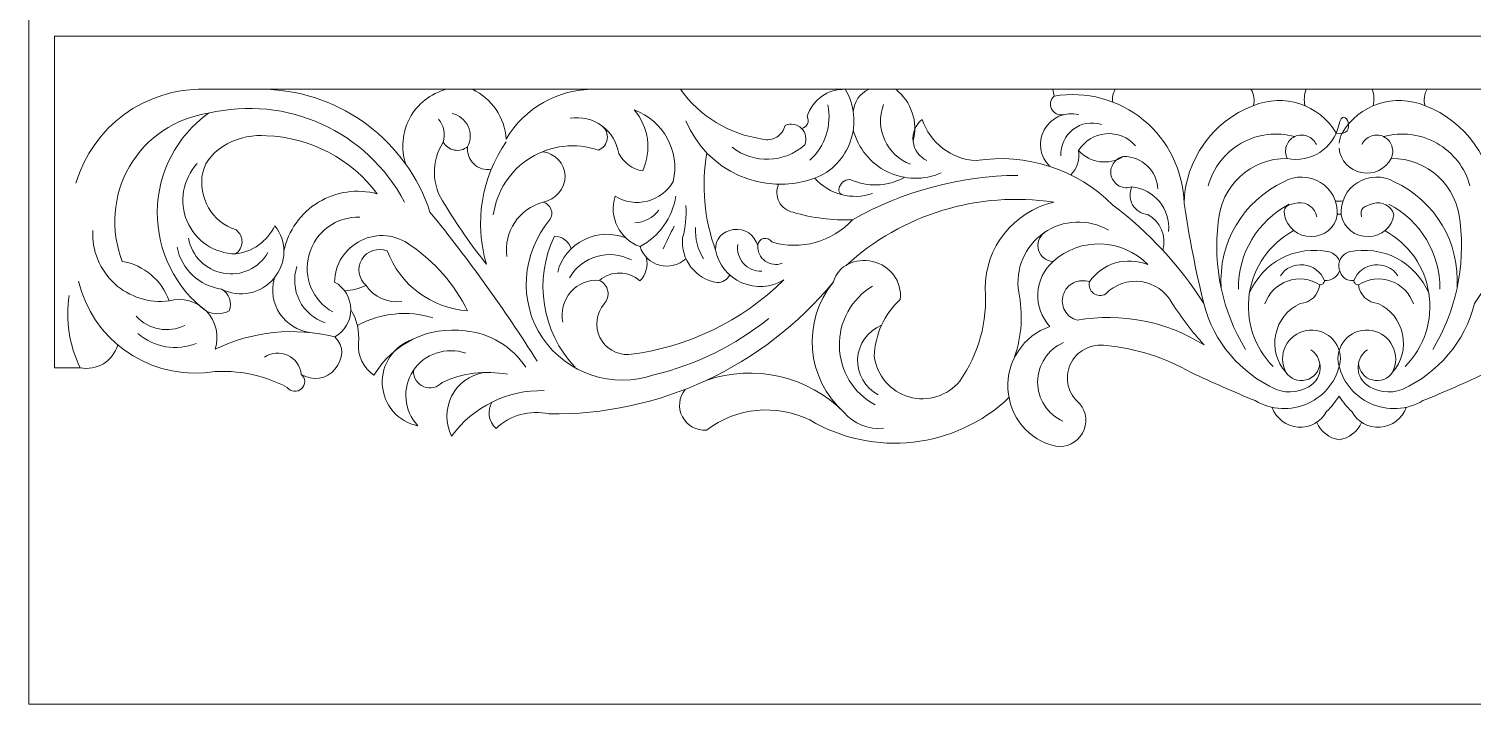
# Model space of a CAD drawing. Header units: millimetres. Extents: x 4330 to 4574, y 4046 to 4299.
# Drawn here: x 4329.7 to 4442, y 4177.5 to 4230.1 of the extents above; entities that cross this region are included whole.
import ezdxf

# ---------------------------------------------------------------- set-up
doc = ezdxf.new("R2010")
doc.units = ezdxf.units.MM
doc.header["$MEASUREMENT"] = 0
doc.layers.add('Layer 1', color=18, linetype='Continuous', true_color=0x000000)

msp = doc.modelspace()

# ---------------------------------------------------------------- linework, layer by layer
at = {"layer": 'Layer 1', "lineweight": 9}
for points, knots in [([(4329.69, 4299.45), (4329.69, 4299.45), (4573.69, 4299.45), (4573.69, 4299.45), (4573.69, 4299.45), (4573.69, 4177.45), (4573.69, 4177.45), (4573.69, 4177.45), (4329.69, 4177.45), (4329.69, 4177.45), (4329.69, 4177.45), (4329.69, 4299.45), (4329.69, 4299.45)], [0, 0, 0, 0, 0.25, 0.25, 0.25, 0.5, 0.5, 0.5, 0.75, 0.75, 0.75, 1, 1, 1, 1]), ([(4332.82, 4209.27), (4332.55, 4207.35), (4332.84, 4205.4), (4333.68, 4203.65), (4333.68, 4203.65), (4331.69, 4203.65), (4331.69, 4203.65), (4331.69, 4203.65), (4331.69, 4229.49), (4331.69, 4229.49), (4331.69, 4229.49), (4431.47, 4229.49), (4431.47, 4229.49), (4431.47, 4229.49), (4531.69, 4229.49), (4531.69, 4229.49), (4531.69, 4229.49), (4531.69, 4203.65), (4531.69, 4203.65), (4531.69, 4203.65), (4529.71, 4203.65), (4529.71, 4203.65), (4530.55, 4205.4), (4530.84, 4207.35), (4530.57, 4209.27)], [0, 0, 0, 0, 0.111111, 0.111111, 0.111111, 0.222222, 0.222222, 0.222222, 0.333333, 0.333333, 0.333333, 0.444444, 0.444444, 0.444444, 0.555556, 0.555556, 0.555556, 0.666667, 0.666667, 0.666667, 0.777778, 0.777778, 0.777778, 1, 1, 1, 1]), ([(4358.94, 4216.55), (4356.03, 4222.08), (4349.76, 4224.93), (4343.68, 4223.48), (4341.2, 4221.7), (4339.72, 4218.85), (4339.69, 4215.79), (4339.67, 4212.74), (4341.08, 4209.87), (4343.53, 4208.05), (4344.09, 4207.78), (4344.74, 4207.8), (4345.29, 4208.08), (4345.55, 4208.72), (4345.29, 4209.45), (4344.69, 4209.78), (4346.08, 4209.06), (4347.79, 4209.41), (4348.78, 4210.62), (4349.77, 4211.83), (4349.83, 4213.5), (4348.84, 4214.72), (4348.27, 4213.5), (4347.1, 4212.67), (4345.77, 4212.52), (4344.12, 4212.56), (4342.66, 4213.55), (4342.01, 4215.06), (4341.37, 4216.57), (4341.68, 4218.34), (4342.79, 4219.55)], [0, 0, 0, 0, 0.090909, 0.090909, 0.090909, 0.181818, 0.181818, 0.181818, 0.272727, 0.272727, 0.272727, 0.363636, 0.363636, 0.363636, 0.454545, 0.454545, 0.454545, 0.545455, 0.545455, 0.545455, 0.636364, 0.636364, 0.636364, 0.727273, 0.727273, 0.727273, 0.818182, 0.818182, 0.818182, 1, 1, 1, 1]), ([(4369.27, 4204.16), (4366.72, 4208.2), (4363.94, 4212.08), (4360.92, 4215.78), (4359.11, 4221.3), (4354.07, 4225.11), (4348.26, 4225.34)], [0, 0, 0, 0, 0.333333, 0.333333, 0.333333, 1, 1, 1, 1]), ([(4362.18, 4225.34), (4360.97, 4225.01), (4359.94, 4224.2), (4359.35, 4223.1), (4358.76, 4221.99), (4358.64, 4220.7), (4359.04, 4219.51)], [0, 0, 0, 0, 0.333333, 0.333333, 0.333333, 1, 1, 1, 1]), ([(4373.69, 4225.34), (4370.88, 4225.36), (4368.28, 4223.89), (4366.85, 4221.47), (4366.74, 4223.14), (4365.73, 4224.62), (4364.22, 4225.34)], [0, 0, 0, 0, 0.333333, 0.333333, 0.333333, 1, 1, 1, 1]), ([(4380.41, 4225.34), (4381.92, 4223.23), (4384.23, 4221.83), (4386.8, 4221.47), (4387.17, 4221.36), (4387.57, 4221.42), (4387.91, 4221.62), (4388.24, 4221.82), (4388.48, 4222.15), (4388.57, 4222.53), (4389, 4222.72), (4389.51, 4222.63), (4389.85, 4222.3), (4390.18, 4221.96), (4390.28, 4221.45), (4390.09, 4221.01), (4388.5, 4219.59), (4386.12, 4219.51), (4384.44, 4220.83)], [0, 0, 0, 0, 0.142857, 0.142857, 0.142857, 0.285714, 0.285714, 0.285714, 0.428571, 0.428571, 0.428571, 0.571429, 0.571429, 0.571429, 0.714286, 0.714286, 0.714286, 1, 1, 1, 1]), ([(4380.85, 4222.89), (4382.46, 4218.95), (4386.87, 4216.98), (4390.88, 4218.41), (4392.19, 4218.93), (4393.21, 4220), (4393.66, 4221.33), (4394.12, 4222.67), (4393.97, 4224.13), (4393.25, 4225.34), (4391.89, 4225.39), (4390.68, 4224.52), (4390.29, 4223.22), (4390.39, 4223.04), (4390.39, 4222.82), (4390.3, 4222.64), (4390.21, 4222.46), (4390.05, 4222.33), (4389.85, 4222.29)], [0, 0, 0, 0, 0.142857, 0.142857, 0.142857, 0.285714, 0.285714, 0.285714, 0.428571, 0.428571, 0.428571, 0.571429, 0.571429, 0.571429, 0.714286, 0.714286, 0.714286, 1, 1, 1, 1]), ([(4409.51, 4224.81), (4409.22, 4224.56), (4409.14, 4224.15), (4409.31, 4223.81), (4409.48, 4223.47), (4409.85, 4223.28), (4410.22, 4223.37)], [0, 0, 0, 0, 0.333333, 0.333333, 0.333333, 1, 1, 1, 1]), ([(4425, 4224.06), (4421.83, 4222.85), (4419.71, 4219.85), (4419.62, 4216.46), (4419.56, 4218.98), (4418.41, 4221.34), (4416.47, 4222.95), (4414.52, 4224.55), (4411.99, 4225.23), (4409.51, 4224.81), (4409.5, 4225), (4409.45, 4225.18), (4409.37, 4225.34)], [0, 0, 0, 0, 0.2, 0.2, 0.2, 0.4, 0.4, 0.4, 0.6, 0.6, 0.6, 1, 1, 1, 1]), ([(4427.65, 4219.96), (4429.47, 4219.57), (4431.27, 4220.73), (4431.66, 4222.55), (4432.06, 4224.37), (4433.29, 4221.53), (4431.47, 4221.93), (4430.14, 4224.15), (4427.39, 4225.07), (4425, 4224.06), (4425.14, 4224.49), (4425.08, 4224.96), (4424.83, 4225.34)], [0, 0, 0, 0, 0.2, 0.2, 0.2, 0.4, 0.4, 0.4, 0.6, 0.6, 0.6, 1, 1, 1, 1]), ([(4520.48, 4225.34), (4520.48, 4225.34), (4429.12, 4225.34), (4429.12, 4225.34), (4428.97, 4224.93), (4428.94, 4224.48), (4429.04, 4224.05)], [0, 0, 0, 0, 0.333333, 0.333333, 0.333333, 1, 1, 1, 1]), ([(4438.39, 4224.06), (4436, 4225.07), (4433.24, 4224.16), (4431.92, 4221.93), (4431.8, 4221.68), (4431.72, 4221.41), (4431.69, 4221.14)], [0, 0, 0, 0, 0.333333, 0.333333, 0.333333, 1, 1, 1, 1]), ([(4438.55, 4225.34), (4438.31, 4224.96), (4438.25, 4224.49), (4438.39, 4224.06), (4441.55, 4222.85), (4443.68, 4219.85), (4443.77, 4216.46), (4443.83, 4218.97), (4444.97, 4221.34), (4446.91, 4222.94), (4448.85, 4224.55), (4451.4, 4225.23), (4453.88, 4224.81)], [0, 0, 0, 0, 0.2, 0.2, 0.2, 0.4, 0.4, 0.4, 0.6, 0.6, 0.6, 1, 1, 1, 1]), ([(4340.61, 4208.87), (4340.04, 4210.47), (4338.65, 4211.65), (4336.97, 4211.94), (4336.02, 4214.36), (4336.23, 4217.08), (4337.53, 4219.33), (4338.83, 4221.58), (4341.11, 4223.11), (4343.68, 4223.48)], [0, 0, 0, 0, 0.25, 0.25, 0.25, 0.5, 0.5, 0.5, 1, 1, 1, 1]), ([(4361.95, 4221.23), (4362.14, 4220.9), (4362.45, 4220.68), (4362.82, 4220.61), (4363.19, 4220.54), (4363.56, 4220.63), (4363.85, 4220.87), (4364.12, 4221.36), (4364.13, 4221.95), (4363.89, 4222.46), (4363.65, 4222.97), (4363.19, 4223.34), (4362.64, 4223.45)], [0, 0, 0, 0, 0.2, 0.2, 0.2, 0.4, 0.4, 0.4, 0.6, 0.6, 0.6, 1, 1, 1, 1]), ([(4371.83, 4223.09), (4372.7, 4223.23), (4373.59, 4223.02), (4374.3, 4222.5), (4375.01, 4221.98), (4375.48, 4221.19), (4375.61, 4220.33), (4376, 4219.62), (4376.69, 4219.12), (4377.48, 4218.98), (4378.2, 4220.56), (4377.95, 4222.41), (4376.82, 4223.73), (4379.09, 4222.91), (4380.39, 4220.53), (4379.86, 4218.17), (4379.43, 4217.41), (4378.7, 4216.85), (4377.85, 4216.63), (4376.99, 4216.41), (4376.08, 4216.55), (4375.33, 4217.01), (4374.82, 4215.39), (4375.67, 4213.66), (4377.27, 4213.09), (4378.76, 4213.89), (4379.79, 4215.34), (4380.07, 4217.01)], [0, 0, 0, 0, 0.1, 0.1, 0.1, 0.2, 0.2, 0.2, 0.3, 0.3, 0.3, 0.4, 0.4, 0.4, 0.5, 0.5, 0.5, 0.6, 0.6, 0.6, 0.7, 0.7, 0.7, 0.8, 0.8, 0.8, 1, 1, 1, 1]), ([(4411.42, 4223.37), (4410.36, 4223.63), (4409.26, 4223.15), (4408.74, 4222.19), (4408.22, 4221.24), (4408.38, 4220.08), (4409.17, 4219.34)], [0, 0, 0, 0, 0.333333, 0.333333, 0.333333, 1, 1, 1, 1]), ([(4366.86, 4221.26), (4364.92, 4218.48), (4364.35, 4214.97), (4365.31, 4211.73), (4364.13, 4213.2), (4363.05, 4214.76), (4362.07, 4216.38), (4361.04, 4217.82), (4360.99, 4219.74), (4361.95, 4221.23), (4362.15, 4221.84), (4362.01, 4222.52), (4361.59, 4223.01)], [0, 0, 0, 0, 0.2, 0.2, 0.2, 0.4, 0.4, 0.4, 0.6, 0.6, 0.6, 1, 1, 1, 1]), ([(4365.85, 4215.57), (4366.11, 4217.41), (4367.17, 4219.04), (4368.75, 4220.01), (4370.33, 4220.99), (4372.27, 4221.2), (4374.03, 4220.61), (4374.4, 4220.75), (4374.67, 4221.08), (4374.72, 4221.47), (4374.78, 4221.87), (4374.62, 4222.26), (4374.3, 4222.5)], [0, 0, 0, 0, 0.2, 0.2, 0.2, 0.4, 0.4, 0.4, 0.6, 0.6, 0.6, 1, 1, 1, 1]), ([(4419.62, 4216.46), (4420.02, 4213.84), (4420.53, 4211.24), (4421.15, 4208.66), (4419.28, 4211.63), (4416.88, 4214.22), (4414.07, 4216.32), (4411.29, 4219.12), (4407.33, 4220.41), (4403.43, 4219.79), (4401.51, 4219.88), (4399.84, 4221.16), (4399.24, 4222.99), (4398.72, 4222.58), (4398.46, 4221.94), (4398.53, 4221.28), (4398.61, 4220.63), (4399.01, 4220.06), (4399.61, 4219.79)], [0, 0, 0, 0, 0.142857, 0.142857, 0.142857, 0.285714, 0.285714, 0.285714, 0.428571, 0.428571, 0.428571, 0.571429, 0.571429, 0.571429, 0.714286, 0.714286, 0.714286, 1, 1, 1, 1]), ([(4413.19, 4222.6), (4412.43, 4222.85), (4411.6, 4222.7), (4410.97, 4222.21), (4410.34, 4221.72), (4409.99, 4220.96), (4410.04, 4220.16)], [0, 0, 0, 0, 0.333333, 0.333333, 0.333333, 1, 1, 1, 1]), ([(4463.78, 4219.79), (4464.38, 4220.07), (4464.78, 4220.64), (4464.86, 4221.29), (4464.93, 4221.94), (4464.67, 4222.58), (4464.15, 4222.99), (4463.56, 4221.16), (4461.88, 4219.88), (4459.96, 4219.79), (4456.06, 4220.41), (4452.1, 4219.12), (4449.32, 4216.32), (4446.51, 4214.22), (4444.11, 4211.63), (4442.24, 4208.66), (4441.48, 4205.69), (4439.4, 4203.23), (4436.6, 4201.97), (4435.64, 4201.59), (4434.55, 4201.75), (4433.75, 4202.39), (4433.35, 4202.74), (4433.14, 4203.24), (4433.17, 4203.76), (4433.2, 4204.29), (4433.48, 4204.77), (4433.91, 4205.06)], [0, 0, 0, 0, 0.1, 0.1, 0.1, 0.2, 0.2, 0.2, 0.3, 0.3, 0.3, 0.4, 0.4, 0.4, 0.5, 0.5, 0.5, 0.6, 0.6, 0.6, 0.7, 0.7, 0.7, 0.8, 0.8, 0.8, 1, 1, 1, 1]), ([(4345.77, 4212.52), (4346.08, 4212.72), (4346.28, 4213.06), (4346.29, 4213.44), (4346.3, 4213.81), (4346.13, 4214.17), (4345.82, 4214.39), (4343.95, 4214.99), (4342.83, 4216.92), (4343.23, 4218.85), (4343.64, 4220.78), (4346.23, 4221.93), (4348.19, 4221.73), (4351.6, 4221.59), (4354.77, 4219.93), (4356.82, 4217.2), (4355.26, 4217.62), (4353.6, 4217.38), (4352.23, 4216.54), (4350.85, 4215.7), (4349.88, 4214.34), (4349.55, 4212.76)], [0, 0, 0, 0, 0.125, 0.125, 0.125, 0.25, 0.25, 0.25, 0.375, 0.375, 0.375, 0.5, 0.5, 0.5, 0.625, 0.625, 0.625, 0.75, 0.75, 0.75, 1, 1, 1, 1]), ([(4393.87, 4222.18), (4394.24, 4220.76), (4395.21, 4219.56), (4396.53, 4218.92), (4397.85, 4218.28), (4399.38, 4218.24), (4400.72, 4218.83)], [0, 0, 0, 0, 0.333333, 0.333333, 0.333333, 1, 1, 1, 1]), ([(4415.85, 4220.94), (4415.27, 4221.61), (4414.41, 4221.95), (4413.53, 4221.88), (4412.66, 4221.8), (4411.87, 4221.32), (4411.41, 4220.57), (4412.31, 4219.59), (4413.78, 4219.39), (4414.9, 4220.11), (4416.32, 4220.12), (4417.51, 4219.01), (4417.59, 4217.58)], [0, 0, 0, 0, 0.2, 0.2, 0.2, 0.4, 0.4, 0.4, 0.6, 0.6, 0.6, 1, 1, 1, 1]), ([(4428.24, 4221.66), (4426.84, 4222.04), (4425.34, 4221.86), (4424.08, 4221.14), (4422.81, 4220.42), (4421.89, 4219.23), (4421.51, 4217.83)], [0, 0, 0, 0, 0.333333, 0.333333, 0.333333, 1, 1, 1, 1]), ([(4429.92, 4221.03), (4429.78, 4221.34), (4429.53, 4221.58), (4429.21, 4221.7), (4428.89, 4221.81), (4428.55, 4221.8), (4428.24, 4221.66), (4427.93, 4221.51), (4427.7, 4221.25), (4427.59, 4220.93), (4427.48, 4220.61), (4427.5, 4220.26), (4427.65, 4219.96), (4424.83, 4219.98), (4422.48, 4217.81), (4422.28, 4214.99), (4421.86, 4211.54), (4422.61, 4208.05), (4424.41, 4205.08)], [0, 0, 0, 0, 0.142857, 0.142857, 0.142857, 0.285714, 0.285714, 0.285714, 0.428571, 0.428571, 0.428571, 0.571429, 0.571429, 0.571429, 0.714286, 0.714286, 0.714286, 1, 1, 1, 1]), ([(4438.98, 4205.08), (4440.77, 4208.05), (4441.53, 4211.54), (4441.11, 4214.99), (4440.91, 4217.81), (4438.56, 4219.98), (4435.74, 4219.96), (4435.89, 4220.26), (4435.91, 4220.61), (4435.8, 4220.93), (4435.69, 4221.25), (4435.46, 4221.51), (4435.15, 4221.66), (4434.84, 4221.8), (4434.49, 4221.81), (4434.18, 4221.7), (4433.86, 4221.58), (4433.6, 4221.34), (4433.47, 4221.03)], [0, 0, 0, 0, 0.142857, 0.142857, 0.142857, 0.285714, 0.285714, 0.285714, 0.428571, 0.428571, 0.428571, 0.571429, 0.571429, 0.571429, 0.714286, 0.714286, 0.714286, 1, 1, 1, 1]), ([(4441.88, 4217.83), (4441.5, 4219.23), (4440.57, 4220.42), (4439.31, 4221.14), (4438.04, 4221.86), (4436.55, 4222.05), (4435.15, 4221.66)], [0, 0, 0, 0, 0.333333, 0.333333, 0.333333, 1, 1, 1, 1]), ([(4363.85, 4220.87), (4363.79, 4220.37), (4363.97, 4219.87), (4364.33, 4219.53), (4364.7, 4219.18), (4365.2, 4219.03), (4365.69, 4219.12)], [0, 0, 0, 0, 0.333333, 0.333333, 0.333333, 1, 1, 1, 1]), ([(4369.68, 4220.48), (4370.65, 4220.37), (4371.4, 4219.57), (4371.44, 4218.6), (4371.48, 4217.62), (4370.69, 4216.74), (4369.73, 4216.55), (4367.85, 4216.05), (4366.64, 4214.24), (4366.9, 4212.32)], [0, 0, 0, 0, 0.25, 0.25, 0.25, 0.5, 0.5, 0.5, 1, 1, 1, 1]), ([(4377.76, 4212.26), (4377.94, 4211.6), (4377.75, 4210.89), (4377.26, 4210.42), (4376.37, 4211.22), (4375.02, 4211.24), (4374.11, 4210.46), (4374.45, 4210.3), (4374.69, 4210), (4374.76, 4209.63), (4374.83, 4209.27), (4374.73, 4208.9), (4374.48, 4208.63), (4373.86, 4207.9), (4373.73, 4206.88), (4374.15, 4206.02), (4374.57, 4205.16), (4375.44, 4204.64), (4376.39, 4204.68), (4380.95, 4205.23), (4385.2, 4207.27), (4388.47, 4210.49), (4387.48, 4209.89), (4386.26, 4209.81), (4385.2, 4210.28), (4384.14, 4210.74), (4383.37, 4211.71), (4383.15, 4212.84), (4382.26, 4215.25), (4382.03, 4217.86), (4382.48, 4220.38)], [0, 0, 0, 0, 0.090909, 0.090909, 0.090909, 0.181818, 0.181818, 0.181818, 0.272727, 0.272727, 0.272727, 0.363636, 0.363636, 0.363636, 0.454545, 0.454545, 0.454545, 0.545455, 0.545455, 0.545455, 0.636364, 0.636364, 0.636364, 0.727273, 0.727273, 0.727273, 0.818182, 0.818182, 0.818182, 1, 1, 1, 1]), ([(4414.9, 4220.11), (4414.56, 4220.04), (4414.27, 4219.84), (4414.1, 4219.54), (4413.92, 4219.25), (4413.87, 4218.9), (4413.96, 4218.57), (4414.06, 4218.25), (4414.28, 4217.97), (4414.58, 4217.81), (4414.89, 4217.66), (4415.24, 4217.63), (4415.56, 4217.75)], [0, 0, 0, 0, 0.2, 0.2, 0.2, 0.4, 0.4, 0.4, 0.6, 0.6, 0.6, 1, 1, 1, 1]), ([(4431.69, 4220.75), (4431.79, 4219.8), (4432.5, 4219.03), (4433.44, 4218.85), (4434.38, 4218.67), (4435.3, 4219.11), (4435.74, 4219.96)], [0, 0, 0, 0, 0.333333, 0.333333, 0.333333, 1, 1, 1, 1]), ([(4388.05, 4217.95), (4387.86, 4217.51), (4387.88, 4217.01), (4388.1, 4216.58), (4388.32, 4216.16), (4388.72, 4215.86), (4389.19, 4215.76), (4390.69, 4215.31), (4392.25, 4215.12), (4393.81, 4215.18), (4392.22, 4213.45), (4389.78, 4212.78), (4387.52, 4213.45), (4387.39, 4213.67), (4387.12, 4213.78), (4386.87, 4213.71), (4386.62, 4213.65), (4386.44, 4213.43), (4386.43, 4213.17)], [0, 0, 0, 0, 0.142857, 0.142857, 0.142857, 0.285714, 0.285714, 0.285714, 0.428571, 0.428571, 0.428571, 0.571429, 0.571429, 0.571429, 0.714286, 0.714286, 0.714286, 1, 1, 1, 1]), ([(4397.89, 4218.5), (4396.69, 4217.82), (4395.25, 4217.7), (4393.95, 4218.18), (4393.62, 4218.4), (4393.18, 4218.32), (4392.95, 4218), (4392.72, 4217.68), (4392.64, 4217.38), (4392.95, 4217.14)], [0, 0, 0, 0, 0.25, 0.25, 0.25, 0.5, 0.5, 0.5, 1, 1, 1, 1]), ([(4418.42, 4214.27), (4418.57, 4216.01), (4417.3, 4217.56), (4415.56, 4217.75), (4415.35, 4217.3), (4415.37, 4216.77), (4415.62, 4216.34), (4415.87, 4215.91), (4416.31, 4215.63), (4416.8, 4215.59), (4417.79, 4215.05), (4418.27, 4213.9), (4417.96, 4212.82)], [0, 0, 0, 0, 0.2, 0.2, 0.2, 0.4, 0.4, 0.4, 0.6, 0.6, 0.6, 1, 1, 1, 1]), ([(4429.95, 4215.41), (4429.84, 4216.11), (4429.18, 4216.59), (4428.49, 4216.49), (4427.79, 4216.39), (4427.35, 4216.3), (4427.43, 4215.6), (4427.61, 4214.59), (4428.49, 4213.85), (4429.52, 4213.87), (4430.55, 4213.88), (4431.4, 4214.54), (4431.54, 4215.56), (4431.61, 4216.58), (4431.11, 4217.56), (4430.24, 4218.09), (4429.37, 4218.63), (4428.28, 4218.65), (4427.4, 4218.14), (4424.21, 4216.66), (4422.26, 4213.37), (4422.52, 4209.86)], [0, 0, 0, 0, 0.125, 0.125, 0.125, 0.25, 0.25, 0.25, 0.375, 0.375, 0.375, 0.5, 0.5, 0.5, 0.625, 0.625, 0.625, 0.75, 0.75, 0.75, 1, 1, 1, 1]), ([(4440.87, 4209.86), (4441.12, 4213.37), (4439.18, 4216.66), (4435.99, 4218.14), (4435.1, 4218.65), (4434.01, 4218.63), (4433.14, 4218.09), (4432.27, 4217.55), (4431.78, 4216.58), (4431.85, 4215.56)], [0, 0, 0, 0, 0.25, 0.25, 0.25, 0.5, 0.5, 0.5, 1, 1, 1, 1]), ([(4393.31, 4211.61), (4397.67, 4215.62), (4403.62, 4217.44), (4409.48, 4216.55), (4406.36, 4215.81), (4404.14, 4213.04), (4404.13, 4209.83), (4404.34, 4207.27), (4403.64, 4204.72), (4402.17, 4202.62), (4401.21, 4201.46), (4399.66, 4200.97), (4398.22, 4201.38), (4396.77, 4201.8), (4395.7, 4203.05), (4395.51, 4204.54), (4395.55, 4206.23), (4396.29, 4207.83), (4397.53, 4208.97), (4397.68, 4210.36), (4396.75, 4211.64), (4395.38, 4211.93), (4394.01, 4212.21), (4392.74, 4211.67), (4392.32, 4210.34), (4389.84, 4207.27), (4390.2, 4202.79), (4393.16, 4200.17), (4390.35, 4203), (4386.18, 4203.97), (4382.42, 4202.67)], [0, 0, 0, 0, 0.090909, 0.090909, 0.090909, 0.181818, 0.181818, 0.181818, 0.272727, 0.272727, 0.272727, 0.363636, 0.363636, 0.363636, 0.454545, 0.454545, 0.454545, 0.545455, 0.545455, 0.545455, 0.636364, 0.636364, 0.636364, 0.727273, 0.727273, 0.727273, 0.818182, 0.818182, 0.818182, 1, 1, 1, 1]), ([(4431.54, 4215.56), (4431.63, 4215.65), (4431.76, 4215.65), (4431.85, 4215.56), (4432.04, 4214.55), (4432.94, 4213.83), (4433.97, 4213.87), (4435, 4213.9), (4435.83, 4214.58), (4435.95, 4215.6), (4435.74, 4216.27), (4435.02, 4216.65), (4434.35, 4216.44), (4433.67, 4216.24), (4433.25, 4216.09), (4433.44, 4215.41)], [0, 0, 0, 0, 0.166667, 0.166667, 0.166667, 0.333333, 0.333333, 0.333333, 0.5, 0.5, 0.5, 0.666667, 0.666667, 0.666667, 1, 1, 1, 1]), ([(4387.29, 4207.5), (4384.68, 4205.38), (4381.62, 4203.88), (4378.35, 4203.1), (4375.14, 4201.99), (4371.59, 4203.17), (4369.68, 4205.98), (4367.77, 4208.78), (4368.06, 4212.61), (4370.26, 4215.19), (4370.42, 4215.44), (4370.45, 4215.74), (4370.34, 4216.01), (4370.23, 4216.28), (4370.01, 4216.48), (4369.73, 4216.55)], [0, 0, 0, 0, 0.166667, 0.166667, 0.166667, 0.333333, 0.333333, 0.333333, 0.5, 0.5, 0.5, 0.666667, 0.666667, 0.666667, 1, 1, 1, 1]), ([(4380.84, 4216.28), (4380.9, 4215.44), (4380.82, 4214.59), (4380.59, 4213.78), (4380.41, 4212.08), (4381.59, 4210.55), (4383.27, 4210.29), (4383.68, 4210.29), (4384.06, 4210.52), (4384.26, 4210.89)], [0, 0, 0, 0, 0.25, 0.25, 0.25, 0.5, 0.5, 0.5, 1, 1, 1, 1]), ([(4350.9, 4203.14), (4351.75, 4202.58), (4352.9, 4202.76), (4353.54, 4203.56), (4354.18, 4204.36), (4354.26, 4205.34), (4353.52, 4206.05), (4350.39, 4206.84), (4347.09, 4206.5), (4344.19, 4205.09), (4344.53, 4206.13), (4344.27, 4207.26), (4343.52, 4208.05), (4342.77, 4208.83), (4341.66, 4209.15), (4340.61, 4208.87), (4339.07, 4208.66), (4337.51, 4209.16), (4336.36, 4210.21), (4335.21, 4211.27), (4334.59, 4212.8), (4334.67, 4214.35)], [0, 0, 0, 0, 0.125, 0.125, 0.125, 0.25, 0.25, 0.25, 0.375, 0.375, 0.375, 0.5, 0.5, 0.5, 0.625, 0.625, 0.625, 0.75, 0.75, 0.75, 1, 1, 1, 1]), ([(4355.47, 4215.38), (4353.63, 4215.45), (4351.99, 4214.24), (4351.51, 4212.47), (4351.03, 4210.7), (4351.76, 4208.87), (4353.37, 4208)], [0, 0, 0, 0, 0.333333, 0.333333, 0.333333, 1, 1, 1, 1]), ([(4388.34, 4211.79), (4387.89, 4211.62), (4387.4, 4211.69), (4387.01, 4211.96), (4386.63, 4212.24), (4386.41, 4212.7), (4386.43, 4213.17), (4386.22, 4214), (4385.41, 4214.54), (4384.56, 4214.41), (4383.71, 4214.28), (4383.1, 4213.7), (4383.15, 4212.84)], [0, 0, 0, 0, 0.2, 0.2, 0.2, 0.4, 0.4, 0.4, 0.6, 0.6, 0.6, 1, 1, 1, 1]), ([(4406.43, 4204.51), (4406.99, 4206.13), (4407.1, 4207.86), (4406.75, 4209.54), (4406.46, 4211.33), (4407.22, 4213.13), (4408.71, 4214.16), (4410.2, 4215.2), (4412.17, 4215.27), (4413.75, 4214.37)], [0, 0, 0, 0, 0.25, 0.25, 0.25, 0.5, 0.5, 0.5, 1, 1, 1, 1]), ([(4342.13, 4213.74), (4342.37, 4212.35), (4343.45, 4211.26), (4344.84, 4211.02), (4346.22, 4210.77), (4347.6, 4211.39), (4348.3, 4212.62)], [0, 0, 0, 0, 0.333333, 0.333333, 0.333333, 1, 1, 1, 1]), ([(4354.27, 4209.64), (4354.85, 4209.68), (4355.42, 4209.83), (4355.94, 4210.07), (4355.36, 4210.57), (4355.22, 4211.42), (4355.61, 4212.09), (4356, 4212.76), (4356.86, 4213.03), (4357.59, 4212.77), (4358.58, 4210.12), (4361.02, 4208.29), (4363.85, 4208.08), (4362.82, 4210.14), (4361.29, 4211.91), (4359.39, 4213.21), (4358.28, 4214.04), (4356.8, 4214.18), (4355.56, 4213.57), (4354.31, 4212.95), (4353.52, 4211.71), (4353.49, 4210.33), (4354.27, 4209.9), (4354.75, 4209.08), (4354.75, 4208.2), (4354.76, 4207.32), (4354.28, 4206.49), (4353.52, 4206.05)], [0, 0, 0, 0, 0.1, 0.1, 0.1, 0.2, 0.2, 0.2, 0.3, 0.3, 0.3, 0.4, 0.4, 0.4, 0.5, 0.5, 0.5, 0.6, 0.6, 0.6, 0.7, 0.7, 0.7, 0.8, 0.8, 0.8, 1, 1, 1, 1]), ([(4371.91, 4212.92), (4371.74, 4213.5), (4371.21, 4213.9), (4370.61, 4213.91), (4368.98, 4210.5), (4369.62, 4206.44), (4372.21, 4203.7)], [0, 0, 0, 0, 0.333333, 0.333333, 0.333333, 1, 1, 1, 1]), ([(4376.17, 4213.76), (4375.12, 4214.19), (4373.93, 4214.14), (4372.91, 4213.63), (4371.89, 4213.12), (4371.15, 4212.21), (4370.86, 4211.11)], [0, 0, 0, 0, 0.333333, 0.333333, 0.333333, 1, 1, 1, 1]), ([(4384.89, 4213.26), (4384.8, 4212.73), (4384.96, 4212.18), (4385.32, 4211.78), (4385.68, 4211.37), (4386.21, 4211.15), (4386.75, 4211.18)], [0, 0, 0, 0, 0.333333, 0.333333, 0.333333, 1, 1, 1, 1]), ([(4412.25, 4210.34), (4413.26, 4211.8), (4415.15, 4212.36), (4416.79, 4211.69), (4414.8, 4213.74), (4411.55, 4213.85), (4409.42, 4211.93), (4408.9, 4211.96), (4408.46, 4212.31), (4408.3, 4212.8), (4408.14, 4213.29), (4408.32, 4213.84), (4408.72, 4214.16)], [0, 0, 0, 0, 0.2, 0.2, 0.2, 0.4, 0.4, 0.4, 0.6, 0.6, 0.6, 1, 1, 1, 1]), ([(4428.12, 4214.32), (4426.28, 4213.31), (4425.01, 4211.5), (4424.7, 4209.42), (4424.4, 4207.34), (4425.07, 4205.25), (4426.55, 4203.75)], [0, 0, 0, 0, 0.333333, 0.333333, 0.333333, 1, 1, 1, 1]), ([(4431.69, 4212.01), (4431.56, 4212.34), (4431.28, 4212.58), (4430.94, 4212.67), (4428.35, 4213.25), (4425.72, 4211.88), (4424.7, 4209.43)], [0, 0, 0, 0, 0.333333, 0.333333, 0.333333, 1, 1, 1, 1]), ([(4438.69, 4209.43), (4437.67, 4211.88), (4435.04, 4213.25), (4432.45, 4212.67), (4431.89, 4212.49), (4431.56, 4211.9), (4431.7, 4211.32), (4431.84, 4210.75), (4432.26, 4210.36), (4432.84, 4210.45), (4432.84, 4210.36), (4432.88, 4210.27), (4432.95, 4210.2), (4433.02, 4210.14), (4433.11, 4210.11), (4433.21, 4210.12)], [0, 0, 0, 0, 0.166667, 0.166667, 0.166667, 0.333333, 0.333333, 0.333333, 0.5, 0.5, 0.5, 0.666667, 0.666667, 0.666667, 1, 1, 1, 1]), ([(4436.84, 4203.75), (4438.31, 4205.25), (4439, 4207.36), (4438.68, 4209.44), (4438.37, 4211.51), (4437.11, 4213.32), (4435.27, 4214.32)], [0, 0, 0, 0, 0.333333, 0.333333, 0.333333, 1, 1, 1, 1]), ([(4377.27, 4213.09), (4377.5, 4212.37), (4378.08, 4211.83), (4378.8, 4211.64), (4379.53, 4211.45), (4380.3, 4211.64), (4380.85, 4212.15)], [0, 0, 0, 0, 0.333333, 0.333333, 0.333333, 1, 1, 1, 1]), ([(4350.56, 4211.53), (4350.27, 4210.66), (4350.35, 4209.7), (4350.76, 4208.88), (4351.18, 4208.06), (4351.9, 4207.44), (4352.77, 4207.16)], [0, 0, 0, 0, 0.333333, 0.333333, 0.333333, 1, 1, 1, 1]), ([(4409.42, 4211.93), (4408.71, 4211.3), (4408.28, 4210.4), (4408.24, 4209.45), (4408.19, 4208.5), (4408.53, 4207.57), (4409.18, 4206.87), (4407.12, 4206.15), (4405.79, 4204.16), (4405.91, 4201.99), (4406.04, 4199.82), (4407.51, 4198.01), (4409.64, 4197.54), (4410.47, 4197.41), (4411.3, 4197.82), (4411.71, 4198.56), (4412.12, 4199.3), (4412.05, 4200.2), (4411.51, 4200.85), (4410.59, 4201.58), (4410.28, 4202.83), (4410.76, 4203.9), (4411.23, 4204.97), (4412.41, 4205.57), (4413.57, 4205.38), (4415.89, 4205.16), (4418.14, 4204.44), (4420.17, 4203.28), (4421.82, 4202.5), (4423.49, 4201.77), (4425.17, 4201.09), (4426.42, 4200.35), (4427.96, 4200.27), (4429.27, 4200.88), (4430.59, 4201.48), (4431.53, 4202.68), (4431.78, 4204.11), (4431.85, 4204.82), (4431.59, 4205.52), (4431.07, 4206), (4430.54, 4206.48), (4429.83, 4206.69), (4429.13, 4206.55), (4428.43, 4206.42), (4427.84, 4205.97), (4427.52, 4205.33), (4427.21, 4204.69), (4427.22, 4203.95), (4427.54, 4203.32)], [0, 0, 0, 0, 0.058824, 0.058824, 0.058824, 0.117647, 0.117647, 0.117647, 0.176471, 0.176471, 0.176471, 0.235294, 0.235294, 0.235294, 0.294118, 0.294118, 0.294118, 0.352941, 0.352941, 0.352941, 0.411765, 0.411765, 0.411765, 0.470588, 0.470588, 0.470588, 0.529412, 0.529412, 0.529412, 0.588235, 0.588235, 0.588235, 0.647059, 0.647059, 0.647059, 0.705882, 0.705882, 0.705882, 0.764706, 0.764706, 0.764706, 0.823529, 0.823529, 0.823529, 0.882353, 0.882353, 0.882353, 1, 1, 1, 1]), ([(4431.69, 4211.14), (4431.51, 4210.69), (4431.04, 4210.41), (4430.55, 4210.45), (4430.55, 4210.36), (4430.51, 4210.27), (4430.44, 4210.2), (4430.37, 4210.14), (4430.27, 4210.11), (4430.18, 4210.12), (4430.1, 4209.33), (4429.45, 4208.71), (4428.66, 4208.65), (4427.68, 4208.2), (4426.98, 4207.31), (4426.76, 4206.26), (4426.54, 4205.21), (4426.83, 4204.12), (4427.54, 4203.32), (4427.88, 4202.79), (4428.52, 4202.54), (4429.12, 4202.7), (4429.73, 4202.86), (4430.16, 4203.38), (4430.19, 4204.01)], [0, 0, 0, 0, 0.111111, 0.111111, 0.111111, 0.222222, 0.222222, 0.222222, 0.333333, 0.333333, 0.333333, 0.444444, 0.444444, 0.444444, 0.555556, 0.555556, 0.555556, 0.666667, 0.666667, 0.666667, 0.777778, 0.777778, 0.777778, 1, 1, 1, 1]), ([(4430.55, 4210.45), (4430.28, 4211.12), (4429.66, 4211.59), (4428.94, 4211.67), (4428.22, 4211.75), (4427.52, 4211.42), (4427.12, 4210.82)], [0, 0, 0, 0, 0.333333, 0.333333, 0.333333, 1, 1, 1, 1]), ([(4435.85, 4203.32), (4436.17, 4203.95), (4436.18, 4204.7), (4435.86, 4205.34), (4435.55, 4205.97), (4434.96, 4206.42), (4434.26, 4206.55), (4433.56, 4206.68), (4432.84, 4206.48), (4432.32, 4206), (4431.8, 4205.51), (4431.53, 4204.82), (4431.61, 4204.11), (4431.86, 4202.69), (4432.81, 4201.47), (4434.13, 4200.87), (4435.45, 4200.27), (4436.97, 4200.35), (4438.21, 4201.09), (4439.9, 4201.77), (4441.57, 4202.5), (4443.22, 4203.28), (4445.24, 4204.44), (4447.5, 4205.16), (4449.82, 4205.38), (4450.97, 4205.59), (4452.12, 4205), (4452.61, 4203.94), (4453.11, 4202.88), (4452.78, 4201.6), (4451.88, 4200.85), (4451.35, 4200.2), (4451.27, 4199.28), (4451.69, 4198.55), (4452.1, 4197.81), (4452.92, 4197.41), (4453.75, 4197.54), (4455.87, 4198.04), (4457.39, 4199.89), (4457.48, 4202.07), (4457.57, 4204.24), (4456.28, 4206.19), (4454.21, 4206.87), (4454.86, 4207.57), (4455.2, 4208.5), (4455.15, 4209.45), (4455.11, 4210.41), (4454.68, 4211.3), (4453.97, 4211.93)], [0, 0, 0, 0, 0.058824, 0.058824, 0.058824, 0.117647, 0.117647, 0.117647, 0.176471, 0.176471, 0.176471, 0.235294, 0.235294, 0.235294, 0.294118, 0.294118, 0.294118, 0.352941, 0.352941, 0.352941, 0.411765, 0.411765, 0.411765, 0.470588, 0.470588, 0.470588, 0.529412, 0.529412, 0.529412, 0.588235, 0.588235, 0.588235, 0.647059, 0.647059, 0.647059, 0.705882, 0.705882, 0.705882, 0.764706, 0.764706, 0.764706, 0.823529, 0.823529, 0.823529, 0.882353, 0.882353, 0.882353, 1, 1, 1, 1]), ([(4436.27, 4210.82), (4435.87, 4211.42), (4435.16, 4211.75), (4434.44, 4211.67), (4433.72, 4211.59), (4433.11, 4211.13), (4432.84, 4210.45)], [0, 0, 0, 0, 0.333333, 0.333333, 0.333333, 1, 1, 1, 1]), ([(4333.55, 4210.41), (4334.62, 4205.93), (4338.78, 4202.9), (4343.37, 4203.27), (4345.58, 4203.58), (4347.84, 4203.18), (4349.81, 4202.12), (4349.94, 4201.95), (4350.13, 4201.84), (4350.35, 4201.82), (4350.56, 4201.8), (4350.77, 4201.87), (4350.93, 4202.02), (4351.09, 4202.17), (4351.17, 4202.38), (4351.17, 4202.59), (4351.16, 4202.81), (4351.06, 4203.01), (4350.9, 4203.14), (4350.83, 4203.79), (4350.43, 4204.35), (4349.84, 4204.63), (4349.25, 4204.9), (4348.56, 4204.85), (4348.03, 4204.48)], [0, 0, 0, 0, 0.111111, 0.111111, 0.111111, 0.222222, 0.222222, 0.222222, 0.333333, 0.333333, 0.333333, 0.444444, 0.444444, 0.444444, 0.555556, 0.555556, 0.555556, 0.666667, 0.666667, 0.666667, 0.777778, 0.777778, 0.777778, 1, 1, 1, 1]), ([(4348.78, 4210.56), (4348.54, 4209.63), (4348.71, 4208.65), (4349.24, 4207.86), (4349.77, 4207.07), (4350.61, 4206.54), (4351.55, 4206.4)], [0, 0, 0, 0, 0.333333, 0.333333, 0.333333, 1, 1, 1, 1]), ([(4392.32, 4210.34), (4386.89, 4203.72), (4378.73, 4199.93), (4370.17, 4200.06), (4368.7, 4200.39), (4367.16, 4199.97), (4366.06, 4198.93), (4365.47, 4199.45), (4365.35, 4200.32), (4365.77, 4200.99)], [0, 0, 0, 0, 0.25, 0.25, 0.25, 0.5, 0.5, 0.5, 1, 1, 1, 1]), ([(4374.11, 4210.46), (4373.26, 4210.53), (4372.43, 4210.19), (4371.87, 4209.55), (4371.3, 4208.9), (4371.08, 4208.04), (4371.26, 4207.2)], [0, 0, 0, 0, 0.333333, 0.333333, 0.333333, 1, 1, 1, 1]), ([(4395.37, 4210.02), (4393.73, 4209.03), (4392.74, 4207.24), (4392.79, 4205.32), (4392.83, 4203.41), (4393.88, 4201.67), (4395.57, 4200.76)], [0, 0, 0, 0, 0.333333, 0.333333, 0.333333, 1, 1, 1, 1]), ([(4421.18, 4205.43), (4420.26, 4206.45), (4419.43, 4207.55), (4418.68, 4208.7), (4418.19, 4209.61), (4417.29, 4210.22), (4416.27, 4210.36), (4415.25, 4210.5), (4414.23, 4210.14), (4413.52, 4209.4), (4413.22, 4209.23), (4412.85, 4209.25), (4412.58, 4209.45), (4412.3, 4209.65), (4412.18, 4210), (4412.25, 4210.34), (4411.85, 4210.48), (4411.4, 4210.46), (4411.02, 4210.27), (4410.64, 4210.08), (4410.35, 4209.75), (4410.22, 4209.34), (4410.09, 4208.93), (4410.13, 4208.49), (4410.34, 4208.11), (4410.55, 4207.74), (4410.9, 4207.46), (4411.31, 4207.35), (4414.72, 4207.97), (4418.25, 4207.28), (4421.18, 4205.43)], [0, 0, 0, 0, 0.1, 0.1, 0.1, 0.2, 0.2, 0.2, 0.3, 0.3, 0.3, 0.4, 0.4, 0.4, 0.5, 0.5, 0.5, 0.6, 0.6, 0.6, 0.7, 0.7, 0.7, 0.8, 0.8, 0.8, 0.9, 0.9, 0.9, 1, 1, 1, 1]), ([(4430.18, 4210.12), (4429.44, 4210.59), (4428.51, 4210.7), (4427.68, 4210.41), (4426.85, 4210.11), (4426.19, 4209.46), (4425.91, 4208.62)], [0, 0, 0, 0, 0.333333, 0.333333, 0.333333, 1, 1, 1, 1]), ([(4433.2, 4204.01), (4433.24, 4203.38), (4433.67, 4202.85), (4434.28, 4202.7), (4434.89, 4202.54), (4435.52, 4202.78), (4435.85, 4203.32), (4436.56, 4204.12), (4436.85, 4205.22), (4436.63, 4206.27), (4436.41, 4207.32), (4435.71, 4208.2), (4434.73, 4208.65), (4433.93, 4208.71), (4433.29, 4209.33), (4433.21, 4210.12), (4433.95, 4210.59), (4434.87, 4210.7), (4435.71, 4210.41), (4436.54, 4210.12), (4437.2, 4209.46), (4437.48, 4208.62)], [0, 0, 0, 0, 0.125, 0.125, 0.125, 0.25, 0.25, 0.25, 0.375, 0.375, 0.375, 0.5, 0.5, 0.5, 0.625, 0.625, 0.625, 0.75, 0.75, 0.75, 1, 1, 1, 1]), ([(4368.38, 4203.7), (4367.31, 4205.31), (4365.58, 4206.35), (4363.66, 4206.53), (4360.82, 4206.91), (4358.03, 4205.55), (4356.56, 4203.08), (4355.74, 4203.63), (4355.27, 4204.59), (4355.35, 4205.58), (4355.45, 4206.49), (4355.23, 4207.41), (4354.75, 4208.19)], [0, 0, 0, 0, 0.2, 0.2, 0.2, 0.4, 0.4, 0.4, 0.6, 0.6, 0.6, 1, 1, 1, 1]), ([(4421.15, 4208.66), (4421.92, 4205.69), (4423.99, 4203.23), (4426.79, 4201.97), (4427.75, 4201.59), (4428.84, 4201.75), (4429.64, 4202.39), (4430.04, 4202.74), (4430.25, 4203.25), (4430.22, 4203.77), (4430.18, 4204.29), (4429.92, 4204.77), (4429.48, 4205.06)], [0, 0, 0, 0, 0.2, 0.2, 0.2, 0.4, 0.4, 0.4, 0.6, 0.6, 0.6, 1, 1, 1, 1]), ([(4396.07, 4206.96), (4394.99, 4206.53), (4394.26, 4205.49), (4394.21, 4204.33), (4394.16, 4203.16), (4394.78, 4202.08), (4395.82, 4201.55)], [0, 0, 0, 0, 0.333333, 0.333333, 0.333333, 1, 1, 1, 1]), ([(4359.6, 4205.88), (4358.09, 4205.37), (4357.11, 4203.92), (4357.21, 4202.33), (4357.32, 4200.74), (4358.42, 4199.44), (4359.98, 4199.14), (4358.89, 4200.31), (4358.73, 4202.06), (4359.6, 4203.41), (4360.46, 4204.75), (4362.2, 4205.31), (4363.71, 4204.79)], [0, 0, 0, 0, 0.2, 0.2, 0.2, 0.4, 0.4, 0.4, 0.6, 0.6, 0.6, 1, 1, 1, 1]), ([(4410.23, 4205.61), (4409.02, 4205.08), (4408.23, 4203.88), (4408.22, 4202.55), (4408.22, 4201.23), (4408.98, 4200.04), (4410.19, 4199.5)], [0, 0, 0, 0, 0.333333, 0.333333, 0.333333, 1, 1, 1, 1]), ([(4366.95, 4203.15), (4365.23, 4203.46), (4363.46, 4203.24), (4361.87, 4202.51), (4361.51, 4202.11), (4360.94, 4201.98), (4360.44, 4202.18), (4359.94, 4202.38), (4359.62, 4202.88), (4359.64, 4203.42)], [0, 0, 0, 0, 0.25, 0.25, 0.25, 0.5, 0.5, 0.5, 1, 1, 1, 1]), ([(4369.81, 4201.87), (4366.97, 4201.94), (4364.27, 4200.62), (4362.6, 4198.33), (4362.11, 4199.3), (4362.11, 4200.45), (4362.6, 4201.43), (4363.09, 4202.41), (4364.02, 4203.1), (4365.1, 4203.28)], [0, 0, 0, 0, 0.25, 0.25, 0.25, 0.5, 0.5, 0.5, 1, 1, 1, 1]), ([(4380.79, 4201.97), (4380.29, 4201.37), (4380.21, 4200.52), (4380.57, 4199.83), (4380.94, 4199.14), (4381.67, 4198.73), (4382.45, 4198.8), (4384.76, 4200.56), (4387.87, 4200.86), (4390.48, 4199.59), (4395.47, 4196.63), (4401.81, 4197.34), (4406.01, 4201.35)], [0, 0, 0, 0, 0.2, 0.2, 0.2, 0.4, 0.4, 0.4, 0.6, 0.6, 0.6, 1, 1, 1, 1]), ([(4426.48, 4200.57), (4426.79, 4199.7), (4427.58, 4199.09), (4428.5, 4199.02), (4429.43, 4198.95), (4430.29, 4199.43), (4430.72, 4200.25), (4431.09, 4200.61), (4431.41, 4201.01), (4431.69, 4201.44), (4431.98, 4201.01), (4432.3, 4200.61), (4432.67, 4200.25), (4433.1, 4199.43), (4433.98, 4198.95), (4434.9, 4199.02), (4435.82, 4199.1), (4436.61, 4199.7), (4436.91, 4200.57)], [0, 0, 0, 0, 0.142857, 0.142857, 0.142857, 0.285714, 0.285714, 0.285714, 0.428571, 0.428571, 0.428571, 0.571429, 0.571429, 0.571429, 0.714286, 0.714286, 0.714286, 1, 1, 1, 1]), ([(4429.95, 4199.39), (4430.26, 4198.67), (4430.92, 4198.17), (4431.69, 4198.04), (4432.47, 4198.17), (4433.13, 4198.67), (4433.44, 4199.39)], [0, 0, 0, 0, 0.333333, 0.333333, 0.333333, 1, 1, 1, 1])]:
    msp.add_open_spline(points, degree=3, knots=knots, dxfattribs=at)
for points in [[(4343.36, 4225.34), (4338.75, 4225.44), (4334.66, 4222.45), (4333.35, 4218.03)], [(4342.91, 4225.34), (4342.91, 4225.34), (4431.47, 4225.34), (4431.47, 4225.34)], [(4395.11, 4225.34), (4394.39, 4225.04), (4393.92, 4224.36), (4393.87, 4223.59)], [(4398.53, 4221.29), (4398.93, 4222.79), (4398.4, 4224.38), (4397.18, 4225.34)], [(4414.26, 4225.34), (4414.08, 4225.05), (4414.01, 4224.7), (4414.07, 4224.35)], [(4434.34, 4224.05), (4434.45, 4224.48), (4434.42, 4224.93), (4434.27, 4225.34)], [(4390.49, 4219.82), (4391.69, 4220.9), (4392.22, 4222.54), (4391.89, 4224.13)], [(4396.22, 4224.15), (4395.53, 4222.28), (4396.47, 4220.2), (4398.33, 4219.5)], [(4410.8, 4218.67), (4411.3, 4219.17), (4411.53, 4219.88), (4411.41, 4220.57)], [(4390.88, 4218.41), (4392.01, 4217.15), (4393.78, 4216.68), (4395.38, 4217.23)], [(4406.68, 4218.64), (4402.17, 4218.59), (4397.74, 4217.41), (4393.81, 4215.18)], [(4431.4, 4216.64), (4431.6, 4216.61), (4431.8, 4216.62), (4432, 4216.66)], [(4376.87, 4214.95), (4377.6, 4214.98), (4378.29, 4215.33), (4378.73, 4215.92)], [(4427.81, 4216.39), (4425.35, 4215.11), (4423.82, 4212.56), (4423.85, 4209.78)], [(4439.54, 4209.78), (4439.57, 4212.56), (4438.04, 4215.11), (4435.57, 4216.39)], [(4379.06, 4212.92), (4379.35, 4213.5), (4379.64, 4214.09), (4379.92, 4214.67)], [(4381.6, 4214.57), (4381.54, 4213.72), (4381.76, 4212.86), (4382.21, 4212.14)], [(4341.23, 4213.04), (4341.57, 4211.33), (4342.96, 4210.02), (4344.69, 4209.78)], [(4376.6, 4212.05), (4374.88, 4212.95), (4372.76, 4212.34), (4371.78, 4210.67)], [(4355.94, 4210.07), (4356.56, 4209.15), (4357.64, 4208.67), (4358.73, 4208.82)], [(4338.06, 4207.66), (4339.02, 4206.61), (4340.56, 4206.32), (4341.83, 4206.95)], [(4361.15, 4207.54), (4359.19, 4208.15), (4357.06, 4207.93), (4355.27, 4206.94)], [(4333.68, 4203.65), (4334.97, 4203.39), (4336.25, 4204.17), (4336.61, 4205.44)], [(4338.19, 4206.32), (4339.43, 4205.23), (4341.19, 4204.93), (4342.72, 4205.55)], [(4393.16, 4200.17), (4393.91, 4199.28), (4395.06, 4198.82), (4396.22, 4198.94)]]:
    msp.add_open_spline(points, degree=3, dxfattribs=at)

doc.saveas('drawing.dxf')
